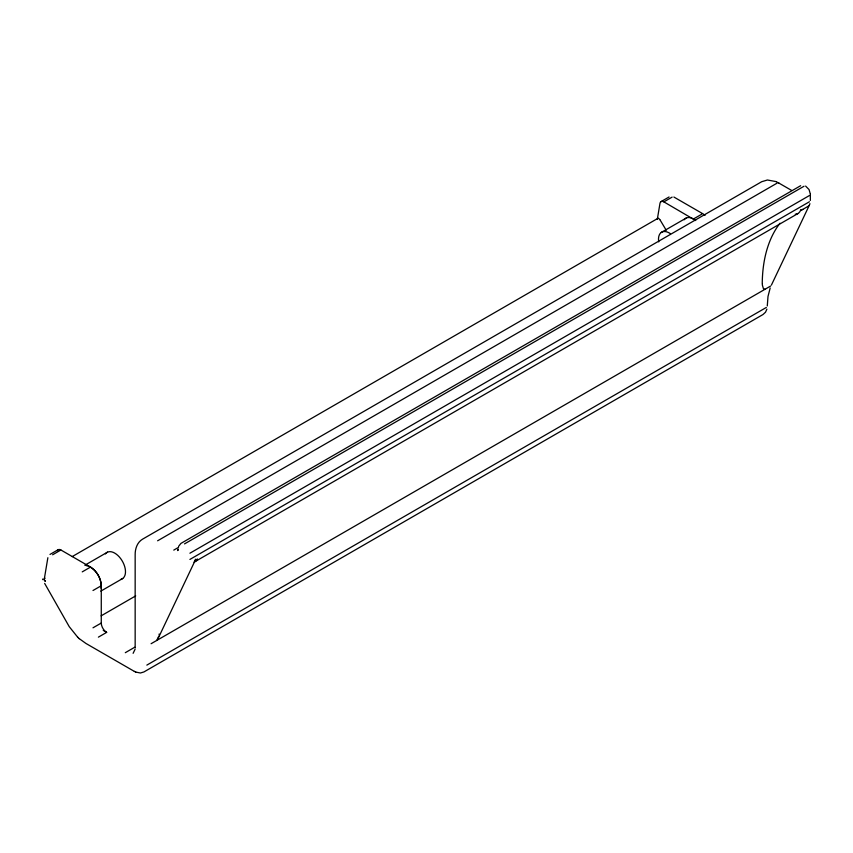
<?xml version="1.0" encoding="UTF-8"?>
<svg xmlns="http://www.w3.org/2000/svg" width="853" height="853" viewBox="0 0 853 853"><rect width="100%" height="100%" fill="white"/><g stroke="black" fill="none" stroke-linecap="round" stroke-linejoin="round"><path stroke-width="1.28" d="M767.284 305.96L767.999 296.471L770.184 287.983M135.158 647.939L135.158 554.685C135.073 548.799 137.226 542.263 142.579 539.16L761.708 181.71L767.401 180.004L775.803 181.54M810.339 200.444L810.35 194.164M159.084 634.579L159.148 634.024M42.65 579.603L42.725 579.016M44.303 578.984L47.864 557.713M657.322 219.285L659.966 203.398A5.608 3.241 60 0 1 663.879 201.873L672.143 197.107M135.094 649.24L133.111 653.323M178.213 548.991L178.117 549.599M158.807 636.167L156.675 640.496M766.89 309.17L765.514 312.209L763.008 314.522L143.88 671.972L140.414 672.996L135.67 672.057M809.476 204.912L809.913 203.675M178.032 549.918L177.552 550.59L177.946 550.1M178.554 546.41L180.921 543.404L800.658 185.698M157.954 638.812L195.657 559.429M771.411 285.094L809.401 205.093M657.524 218.731L658.079 218.283A1.663 0.96 60 0 1 658.655 218.4L660.009 219.818M770.611 286.043L151.098 643.716M808.601 206.042L803.036 209.262M809.422 201.756L189.91 559.429M766.346 307.443L146.833 665.116M52.63 554.781L60.894 549.993L90.503 567.096C96.794 571.052 100.995 578.323 101.272 585.744L101.272 623.042A7.613 4.393 60 0 0 106.657 632.372L98.394 637.148M157.613 540.791L777.126 183.118M173.767 550.11L178.565 547.338M125.306 652.694L134.721 647.246M82.24 571.873L90.503 567.096C96.794 571.052 100.985 578.313 101.272 585.744A15.226 8.797 60 0 1 101.038 588.197M184.536 543.894L804.048 186.231M809.422 195.54L189.91 553.213M49.986 554.439L58.057 549.769M660.99 201.639L669.061 196.979M72.185 556.604L657.823 218.389M84.81 565.251L107.531 552.136M661.256 232.453L686.281 218.005M684.159 219.797A15.226 8.797 60 0 1 693.489 218.965L701.752 214.199M101.272 585.744L92.998 590.511M100.814 591.129L122.736 578.483M101.112 615.855L135.702 595.884M195.028 561.626L798.003 213.506M101.272 623.042L92.998 627.808M765.034 289.263L763.414 288.655L762.401 285.222A22.21 12.966 -60.5 0 1 762.283 283.654M795.273 214.188L795.774 214.188A15.226 8.797 60 0 0 800.338 210.819L802.833 209.369A3.807 2.89 25.4 0 1 800.668 209.635M778.714 182.979L791.552 190.379M79.19 638.598L85.918 643.439L134.486 671.471M776.123 181.678L778.864 183.043M134.337 671.396L135.83 672.143M805.616 186.082L809.039 189.547L810.339 194.015M673.881 197.032L703.458 214.114M663.879 201.873L695.728 220.532L693.489 218.965M103.245 630.399L106.657 632.372M704.109 214.519L705.132 215.233M44.655 583.399L69.232 626.656L77.698 637.223M77.623 637.159L79.265 638.684M660.169 220.085L666.246 230.267M762.273 283.111L762.262 282.279A167.551 96.741 60 0 1 780.005 223.23M86.132 565.635A15.226 8.797 60 0 1 90.503 567.096M105.409 553.938A15.226 8.797 60 0 1 121.936 560.464A15.226 8.797 60 0 1 121.062 579.251M197.363 558.939A15.226 8.797 60 0 1 193.972 562.095M658.729 241.889A15.226 8.797 60 0 1 670.383 233.669M57.322 550.654A5.513 3.188 60 0 1 60.894 549.993M45.38 581.085A3.807 2.548 9.5 0 1 44.761 577.982M45.337 581.319A3.807 2.314 2.8 0 1 44.228 579.656M44.569 578.697A3.807 2.314 2.8 0 1 44.836 578.419M195.732 559.237A3.807 2.89 25.4 0 1 194.857 560.378"/></g></svg>
